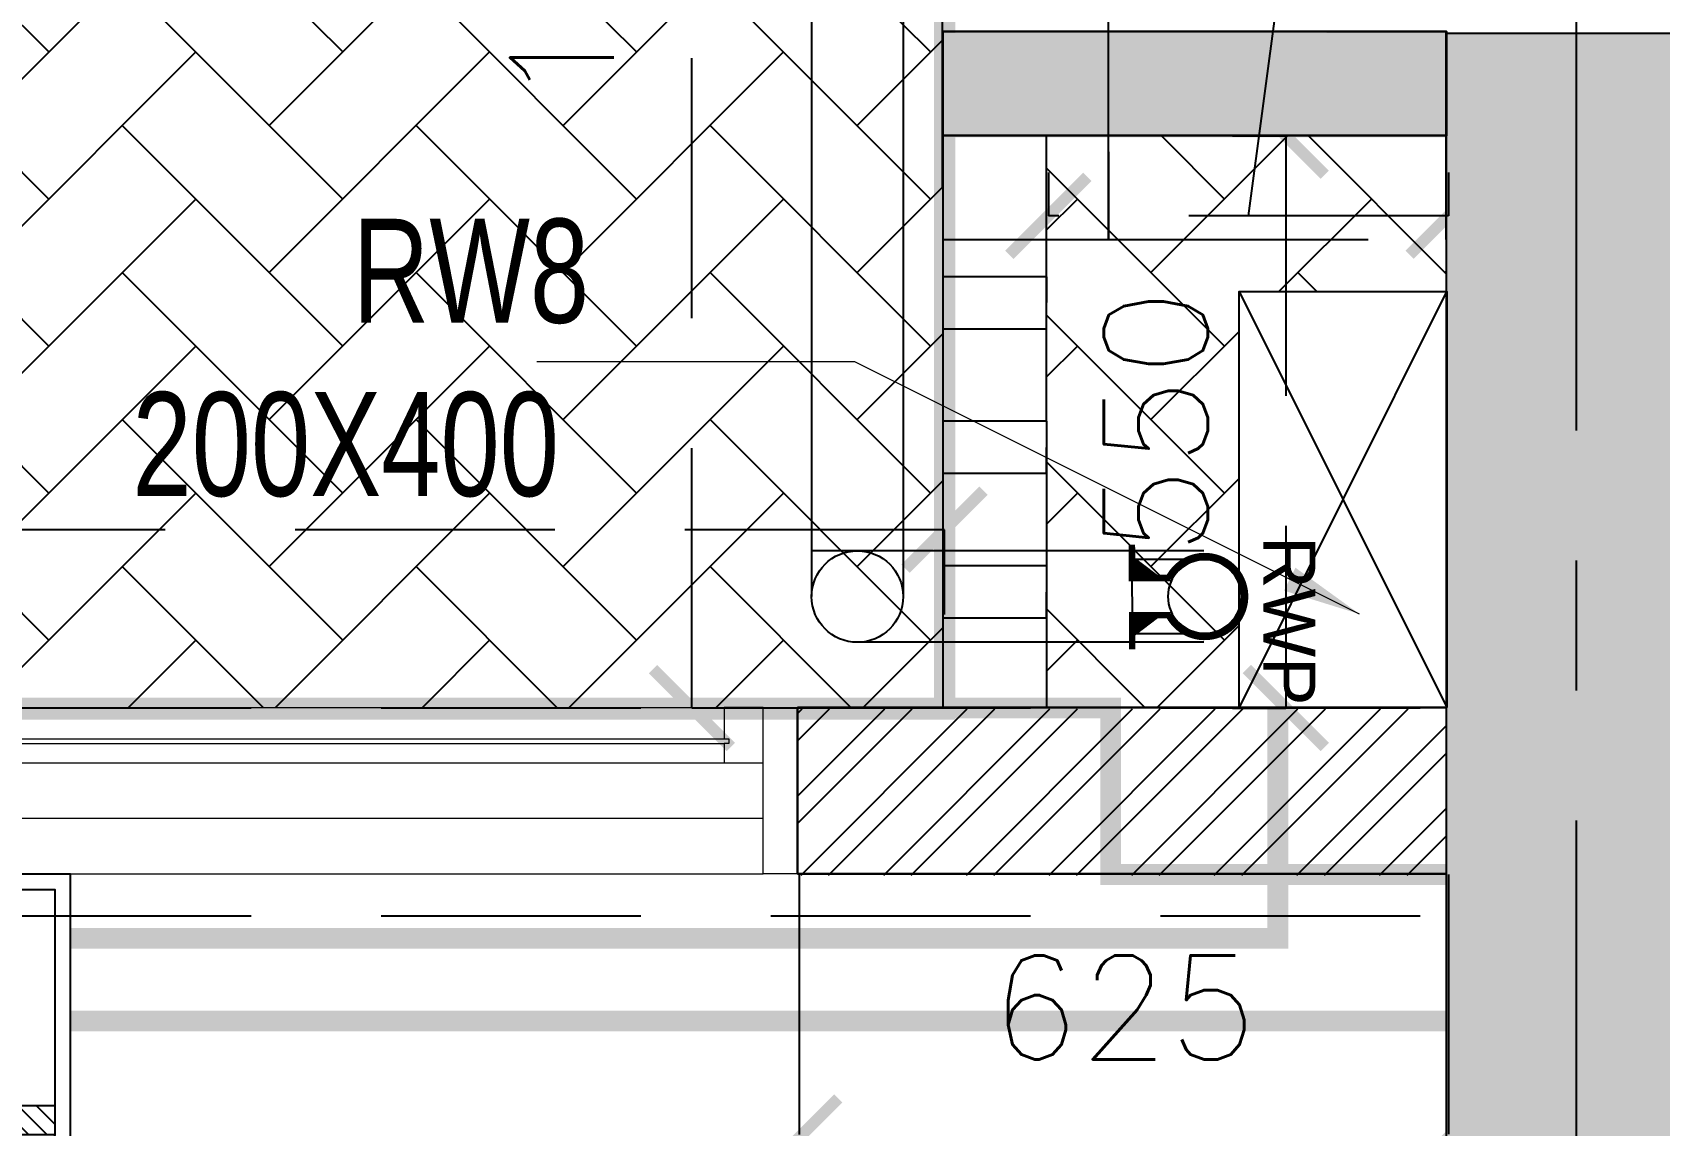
# Model space of a CAD drawing. Header units: millimetres. Extents: x 1135099 to 1230264, y -5736945 to -5695799.
# Drawn here: x 1192520 to 1194086, y -5710990 to -5709939 of the extents above; entities that cross this region are included whole.
import ezdxf

# ---------------------------------------------------------------- set-up
doc = ezdxf.new("R2010")
doc.units = ezdxf.units.MM
doc.header["$LTSCALE"] = 1000
doc.header["$MEASUREMENT"] = 0
for name, pattern in [('3BHK-A$0$AUDIT_D_120904163729-0', [0]), ('3BHK-A$0$DASHED', [0.75, 0.5, -0.25]), ('3BHK-A$0$PHANTOM2', [1.25, 0.625, -0.125, 0.125, -0.125, 0.125, -0.125]), ('AUDIT_D_120904163729-0', [0]), ('T8(T9 IS SIMILAR) - DIMENSION & TEXTING$0$HIDDEN', [0.375, 0.25, -0.125]), ('T8(T9 IS SIMILAR) - DIMENSION & TEXTING$1$AUDIT_D_120904163729-0', [0]), ('T8(T9 IS SIMILAR)$0$$0$HIDDEN', [0.375, 0.25, -0.125]), ('T8_REFUGE COLUMNS$0$CENTER2', [1.125, 0.75, -0.125, 0.125, -0.125])]:
    doc.linetypes.add(name, pattern=pattern)
doc.layers.get('0').update_dxf_attribs({"linetype": 'AUDIT_D_120904163729-0'})
for name, color, linetype in [('3BHK-A$0$$1$CUT-OUT', 49, 'Continuous'), ('3BHK-A$0$A-DECK SUNK 125', 8, 'Continuous'), ('3BHK-A$0$A-Elev Feature-Chajja', 13, 'Continuous'), ('3BHK-A$0$A-HATCH -160', 251, '3BHK-A$0$AUDIT_D_120904163729-0'), ('3BHK-A$0$A-INDOOR UNIT', 30, 'Continuous'), ('3BHK-A$0$CUT-OUT', 49, 'Continuous'), ('T8(T9 IS SIMILAR) - DIMENSION & TEXTING$0$A-DIMENSIONS', 2, 'T8(T9 IS SIMILAR) - DIMENSION & TEXTING$0$HIDDEN'), ('T8(T9 IS SIMILAR) - DIMENSION & TEXTING$0$A-PLUMBING', 7, 'T8(T9 IS SIMILAR) - DIMENSION & TEXTING$1$AUDIT_D_120904163729-0'), ('T8(T9 IS SIMILAR) - DIMENSION & TEXTING$0$RAILING', 35, 'Continuous'), ('T8(T9 IS SIMILAR) - DIMENSION & TEXTING$0$U-TI-EXT-PIPE', 7, 'Continuous'), ('T8(T9 IS SIMILAR) - DIMENSION & TEXTING$0$U-TI-EXT-SUP', 7, 'Continuous'), ('T8(T9 IS SIMILAR) - DIMENSION & TEXTING$0$U-TI-TEXT', 7, 'Continuous'), ('T8(T9 IS SIMILAR) - DIMENSION & TEXTING$1$A-RWS NOS.', 1, 'T8(T9 IS SIMILAR) - DIMENSION & TEXTING$1$AUDIT_D_120904163729-0'), ('T8(T9 IS SIMILAR)$0$S-BEAM', 20, 'T8(T9 IS SIMILAR)$0$$0$HIDDEN'), ('T8_REFUGE COLUMNS$0$A-CENTERLINE', 193, 'T8_REFUGE COLUMNS$0$CENTER2'), ('T8_REFUGE COLUMNS$1$A-RCC COLS', 3, 'Continuous'), ('T8_TYPICAL COLUMNS$0$A-RCC COLS', 3, 'Continuous')]:
    doc.layers.add(name, color=color, linetype=linetype)
for name, color, linetype, lineweight in [('3BHK-A$0$A-AC DRAIN PIPE', 94, 'Continuous', 18), ('3BHK-A$0$A-AC PIPE', 151, 'Continuous', 20), ('3BHK-A$0$A-WALL- 160', 6, 'Continuous', 30), ('3BHK-A$0$Window', 4, 'Continuous', 20), ('T8(T9 IS SIMILAR) - DIMENSION & TEXTING$1$R0-18-10-2014-T1-1st Podium Floor Plan$0$Text', 2, 'Continuous', 0), ('T8(T9 IS SIMILAR)$0$D&W', 8, 'Continuous', 25)]:
    doc.layers.add(name, color=color, linetype=linetype, lineweight=lineweight)
doc.layers.add('A-RERA CARPET AREA', color=30, linetype='Continuous', plot=False)
doc.layers.add('T8(T9 IS SIMILAR) - DIMENSION & TEXTING$0$U-IPD-75mm RWP PIPE', color=7, linetype='Continuous', true_color=0x2a00ff)
doc.layers.add('T8_REFUGE COLUMNS$1$COL-HATCH', color=7, linetype='Continuous', lineweight=25, true_color=0xa3a3a3)
doc.styles.add('T8(T9 IS SIMILAR) - DIMENSION & TEXTING$0$arial', font='sanss___.ttf')
doc.styles.add('T8(T9 IS SIMILAR) - DIMENSION & TEXTING$0$Romans 1', font='romans.shx', dxfattribs={"height": 100})
doc.styles.add('T8(T9 IS SIMILAR) - DIMENSION & TEXTING$1$ARIAL ARROW', font='swisscl.ttf')
doc.styles.add('T8(T9 IS SIMILAR) - DIMENSION & TEXTING$1$Tahoma', font='tahoma.ttf')
doc.dimstyles.new('T8(T9 IS SIMILAR) - DIMENSION & TEXTING$0$ALPINE S', dxfattribs={"dimscale": 0, "dimtxt": 100, "dimasz": 75, "dimexe": 0, "dimexo": 0, "dimgap": 75, "dimtad": 1, "dimdec": 0, "dimzin": 0, "dimdsep": 46, "dimtxsty": 'T8(T9 IS SIMILAR) - DIMENSION & TEXTING$0$Romans 1', "dimblk": 'T8(T9 IS SIMILAR) - DIMENSION & TEXTING$0$_ArchTick', "dimcen": 0.09, "dimclrd": 256, "dimclre": 256, "dimclrt": 7, "dimadec": 0, "dimazin": 0, "dimtfac": 1, "dimtdec": 0, "dimtofl": 0, "dimtmove": 1, "dimatfit": 0, "dimldrblk": 'T8(T9 IS SIMILAR) - DIMENSION & TEXTING$0$_Open90', "dimfxl": 1, "dimtolj": 1, "dimtzin": 0, "dimarcsym": 0})
doc.dimstyles.new('T8(T9 IS SIMILAR) - DIMENSION & TEXTING$1$SAMATA STD', dxfattribs={"dimtxt": 100, "dimasz": 50, "dimexe": 50, "dimexo": 50, "dimgap": 10, "dimtad": 0, "dimdec": 0, "dimrnd": 5, "dimzin": 0, "dimdsep": 46, "dimtxsty": 'T8(T9 IS SIMILAR) - DIMENSION & TEXTING$1$Tahoma', "dimblk": 'T8(T9 IS SIMILAR) - DIMENSION & TEXTING$1$_Origin2', "dimcen": -50, "dimdle": 50, "dimclrd": 7, "dimclre": 7, "dimclrt": 7, "dimadec": 0, "dimazin": 0, "dimtfac": 1, "dimtdec": 0, "dimtmove": 1, "dimatfit": 3, "dimfxl": 150, "dimtfill": 1, "dimtolj": 1, "dimtzin": 0, "dimlwd": -1, "dimlwe": -1, "dimarcsym": 0})

# ---------------------------------------------------------------- blocks, each defined once
blk = doc.blocks.new('T8(T9 IS SIMILAR) - DIMENSION & TEXTING$0$_ArchTick')
at = {"color": 0, "linetype": 'ByBlock', "const_width": 0.15}
blk.add_lwpolyline([(-0.5, -0.5), (0.5, 0.5)], dxfattribs=at)
blk = doc.blocks.new('*D419')
at = {"layer": 'T8(T9 IS SIMILAR) - DIMENSION & TEXTING$0$A-DIMENSIONS', "linetype": 'T8(T9 IS SIMILAR) - DIMENSION & TEXTING$0$HIDDEN', "lineweight": -2, "transparency": 16777216}
for p, q in [((1193257.875820352, -5710748.949365883), (1193257.875820352, -5711001.914116866)), ((1193882.620898629, -5710748.861864837), (1193882.620898629, -5711001.914116866))]:
    blk.add_line(p, q, dxfattribs=at)
at = {"layer": 'T8(T9 IS SIMILAR) - DIMENSION & TEXTING$0$A-DIMENSIONS', "lineweight": -2, "transparency": 16777216}
blk.add_line((1193257.875820352, -5711001.914116866), (1193882.620898629, -5711001.914116866), dxfattribs=at)
at = {"layer": 'T8(T9 IS SIMILAR) - DIMENSION & TEXTING$0$A-DIMENSIONS', "linetype": 'ByBlock', "lineweight": -2, "transparency": 16777216, "xscale": 75, "yscale": 75, "zscale": 75, "rotation": 180}
blk.add_blockref('T8(T9 IS SIMILAR) - DIMENSION & TEXTING$0$_ArchTick', (1193257.875820352, -5711001.914116866), dxfattribs=at)
at = {"layer": 'T8(T9 IS SIMILAR) - DIMENSION & TEXTING$0$A-DIMENSIONS', "linetype": 'ByBlock', "lineweight": -2, "transparency": 16777216, "xscale": 75, "yscale": 75, "zscale": 75}
blk.add_blockref('T8(T9 IS SIMILAR) - DIMENSION & TEXTING$0$_ArchTick', (1193882.620898629, -5711001.914116866), dxfattribs=at)
at = {"layer": 'T8(T9 IS SIMILAR) - DIMENSION & TEXTING$0$A-DIMENSIONS', "color": 7, "linetype": 'ByBlock', "transparency": 16777216, "insert": (1193570.24835949, -5710876.914116866), "char_height": 100, "attachment_point": 5, "style": 'T8(T9 IS SIMILAR) - DIMENSION & TEXTING$0$Romans 1'}
blk.add_mtext('\\A1;625', dxfattribs=at)
blk = doc.blocks.new('T8(T9 IS SIMILAR) - DIMENSION & TEXTING$0$_Open90')
at = {"color": 0, "linetype": 'ByBlock', "lineweight": -2}
for p, q in [((-0.5, 0.5), (0, 0)), ((0, 0), (-1, 0)), ((0, 0), (-0.5, -0.5))]:
    blk.add_line(p, q, dxfattribs=at)
blk = doc.blocks.new('*D421')
at = {"layer": 'T8(T9 IS SIMILAR) - DIMENSION & TEXTING$0$A-DIMENSIONS', "linetype": 'T8(T9 IS SIMILAR) - DIMENSION & TEXTING$0$HIDDEN', "lineweight": -2, "transparency": 16777216}
for p, q in [((1190232.673384769, -5710498.946901769), (1190232.673384769, -5710417.418275225)), ((1193397.635020761, -5710498.946901769), (1193397.635020761, -5710417.418275225))]:
    blk.add_line(p, q, dxfattribs=at)
at = {"layer": 'T8(T9 IS SIMILAR) - DIMENSION & TEXTING$0$A-DIMENSIONS', "lineweight": -2, "transparency": 16777216}
blk.add_line((1193397.635020761, -5710417.418275225), (1190232.673384769, -5710417.418275225), dxfattribs=at)
at = {"layer": 'T8(T9 IS SIMILAR) - DIMENSION & TEXTING$0$A-DIMENSIONS', "linetype": 'ByBlock', "lineweight": -2, "transparency": 16777216, "xscale": 75, "yscale": 75, "zscale": 75, "rotation": 180}
blk.add_blockref('T8(T9 IS SIMILAR) - DIMENSION & TEXTING$0$_ArchTick', (1190232.673384769, -5710417.418275225), dxfattribs=at)
at = {"layer": 'T8(T9 IS SIMILAR) - DIMENSION & TEXTING$0$A-DIMENSIONS', "linetype": 'ByBlock', "lineweight": -2, "transparency": 16777216, "xscale": 75, "yscale": 75, "zscale": 75}
blk.add_blockref('T8(T9 IS SIMILAR) - DIMENSION & TEXTING$0$_ArchTick', (1193397.635020761, -5710417.418275225), dxfattribs=at)
at = {"layer": 'T8(T9 IS SIMILAR) - DIMENSION & TEXTING$0$A-DIMENSIONS', "color": 7, "linetype": 'ByBlock', "transparency": 16777216, "insert": (1191815.154202765, -5710292.418275225), "char_height": 100, "attachment_point": 5, "style": 'T8(T9 IS SIMILAR) - DIMENSION & TEXTING$0$Romans 1'}
blk.add_mtext('\\A1;3165', dxfattribs=at)
blk = doc.blocks.new('*D422')
at = {"layer": 'T8(T9 IS SIMILAR) - DIMENSION & TEXTING$0$A-DIMENSIONS', "linetype": 'T8(T9 IS SIMILAR) - DIMENSION & TEXTING$0$HIDDEN', "lineweight": -2, "transparency": 16777216}
for p, q in [((1193257.907759162, -5709088.914330672), (1193154.538702842, -5709088.914330672)), ((1193257.875820352, -5710588.949365883), (1193154.538702842, -5710588.949365883))]:
    blk.add_line(p, q, dxfattribs=at)
at = {"layer": 'T8(T9 IS SIMILAR) - DIMENSION & TEXTING$0$A-DIMENSIONS', "lineweight": -2, "transparency": 16777216}
blk.add_line((1193154.538702842, -5710588.949365883), (1193154.538702842, -5709088.914330672), dxfattribs=at)
at = {"layer": 'T8(T9 IS SIMILAR) - DIMENSION & TEXTING$0$A-DIMENSIONS', "linetype": 'ByBlock', "lineweight": -2, "transparency": 16777216, "xscale": 75, "yscale": 75, "zscale": 75}
for p, rotation in [((1193154.538702842, -5709088.914330672), 90), ((1193154.538702842, -5710588.949365883), 270)]:
    blk.add_blockref('T8(T9 IS SIMILAR) - DIMENSION & TEXTING$0$_ArchTick', p, dxfattribs=dict(at, rotation=rotation))
at = {"layer": 'T8(T9 IS SIMILAR) - DIMENSION & TEXTING$0$A-DIMENSIONS', "color": 7, "linetype": 'ByBlock', "transparency": 16777216, "insert": (1193029.538702843, -5709838.931848277), "char_height": 100, "attachment_point": 5, "rotation": 90, "style": 'T8(T9 IS SIMILAR) - DIMENSION & TEXTING$0$Romans 1'}
blk.add_mtext('\\A1;1500', dxfattribs=at)
blk = doc.blocks.new('*D423')
at = {"layer": 'T8(T9 IS SIMILAR) - DIMENSION & TEXTING$0$A-DIMENSIONS', "lineweight": -2, "transparency": 16777216}
for p, q in [((1193727.227287515, -5709839.10727361), (1193320.084430372, -5709839.10727361)), ((1193690.140289948, -5710115.500564342), (1193727.227287515, -5709839.10727361)), ((1193882.673384769, -5710115.500564342), (1193497.607195127, -5710115.500564342))]:
    blk.add_line(p, q, dxfattribs=at)
at = {"layer": 'T8(T9 IS SIMILAR) - DIMENSION & TEXTING$0$A-DIMENSIONS', "linetype": 'T8(T9 IS SIMILAR) - DIMENSION & TEXTING$0$HIDDEN', "lineweight": -2, "transparency": 16777216}
for p, q in [((1193497.607195127, -5710073.933041306), (1193497.607195127, -5710115.500564342)), ((1193882.673384769, -5710073.889157889), (1193882.673384769, -5710115.500564342))]:
    blk.add_line(p, q, dxfattribs=at)
at = {"layer": 'T8(T9 IS SIMILAR) - DIMENSION & TEXTING$0$A-DIMENSIONS', "linetype": 'ByBlock', "lineweight": -2, "transparency": 16777216, "xscale": 75, "yscale": 75, "zscale": 75, "rotation": 180}
blk.add_blockref('T8(T9 IS SIMILAR) - DIMENSION & TEXTING$0$_ArchTick', (1193497.607195127, -5710115.500564342), dxfattribs=at)
at = {"layer": 'T8(T9 IS SIMILAR) - DIMENSION & TEXTING$0$A-DIMENSIONS', "linetype": 'ByBlock', "lineweight": -2, "transparency": 16777216, "xscale": 75, "yscale": 75, "zscale": 75}
blk.add_blockref('T8(T9 IS SIMILAR) - DIMENSION & TEXTING$0$_ArchTick', (1193882.673384769, -5710115.500564342), dxfattribs=at)
at = {"layer": 'T8(T9 IS SIMILAR) - DIMENSION & TEXTING$0$A-DIMENSIONS', "color": 7, "linetype": 'ByBlock', "transparency": 16777216, "insert": (1193523.655858944, -5709714.10727361), "char_height": 100, "attachment_point": 5, "style": 'T8(T9 IS SIMILAR) - DIMENSION & TEXTING$0$Romans 1'}
blk.add_mtext('\\A1;385', dxfattribs=at)
blk = doc.blocks.new('*D424')
at = {"layer": 'T8(T9 IS SIMILAR) - DIMENSION & TEXTING$0$A-DIMENSIONS', "linetype": 'T8(T9 IS SIMILAR) - DIMENSION & TEXTING$0$HIDDEN', "lineweight": -2, "transparency": 16777216}
for p, q in [((1193674.709274361, -5710038.518926529), (1193726.140416889, -5710038.518926529)), ((1193674.709274361, -5710588.861864837), (1193726.140416889, -5710588.861864837))]:
    blk.add_line(p, q, dxfattribs=at)
at = {"layer": 'T8(T9 IS SIMILAR) - DIMENSION & TEXTING$0$A-DIMENSIONS', "lineweight": -2, "transparency": 16777216}
blk.add_line((1193726.140416889, -5710038.518926529), (1193726.140416889, -5710588.861864837), dxfattribs=at)
at = {"layer": 'T8(T9 IS SIMILAR) - DIMENSION & TEXTING$0$A-DIMENSIONS', "linetype": 'ByBlock', "lineweight": -2, "transparency": 16777216, "xscale": 75, "yscale": 75, "zscale": 75}
for p, rotation in [((1193726.140416889, -5710038.518926529), 90), ((1193726.140416889, -5710588.861864837), 270)]:
    blk.add_blockref('T8(T9 IS SIMILAR) - DIMENSION & TEXTING$0$_ArchTick', p, dxfattribs=dict(at, rotation=rotation))
at = {"layer": 'T8(T9 IS SIMILAR) - DIMENSION & TEXTING$0$A-DIMENSIONS', "color": 7, "linetype": 'ByBlock', "transparency": 16777216, "insert": (1193601.14041689, -5710313.690395683), "char_height": 100, "attachment_point": 5, "rotation": 90, "style": 'T8(T9 IS SIMILAR) - DIMENSION & TEXTING$0$Romans 1'}
blk.add_mtext('\\A1;550', dxfattribs=at)
blk = doc.blocks.new('*U192')
at = {"layer": 'T8(T9 IS SIMILAR) - DIMENSION & TEXTING$0$RAILING', "color": 8, "linetype": 'Continuous'}
for points in [[(0.6748603240856329, 0.3999260723277492), (0.8567807804997754, 0.881923787571111), (0.3110194112578029, 0.1589272147060683)], [(0.6748603240856329, 0.3999260723277492), (0.8567807804993208, 0.1589272147060683), (0.8567807804997754, 0.881923787571111)], [(0.6748603240856329, 0.3999260723277492), (0.3110194112578029, 0.1589272147060683), (0.8567807804993208, 0.1589272147060683)]]:
    blk.add_solid(points, dxfattribs=at)
blk = doc.blocks.new('*U193')
at = {"layer": 'T8(T9 IS SIMILAR) - DIMENSION & TEXTING$0$RAILING', "color": 8, "linetype": 'Continuous', "extrusion": (0, 0, -1)}
for points in [[(-3.338666338348957, 0.3999260723281471), (-3.156745881934511, 0.8819237875722477), (-3.702507251176939, 0.1589272147061251)], [(-3.338666338348957, 0.3999260723281471), (-3.156745881935421, 0.1589272147060683), (-3.156745881934511, 0.8819237875722477)], [(-3.338666338348957, 0.3999260723281471), (-3.702507251176939, 0.1589272147061251), (-3.156745881935421, 0.1589272147060683)]]:
    blk.add_solid(points, dxfattribs=at)
blk = doc.blocks.new('T8(T9 IS SIMILAR) - DIMENSION & TEXTING$0$SUP')
at = {"layer": 'T8(T9 IS SIMILAR) - DIMENSION & TEXTING$0$U-TI-EXT-SUP', "color": 1, "ltscale": 5}
for p, q in [((13177.16830148382, -14122.1556445857), (13177.16830148382, -14125.48839348122)), ((13180.61245310364, -14122.1556445857), (13180.61245310364, -14125.48839348122))]:
    blk.add_line(p, q, dxfattribs=at)
at = {"layer": 'T8(T9 IS SIMILAR) - DIMENSION & TEXTING$0$U-TI-EXT-SUP', "color": 8}
for p, q in [((13177.43027750154, -14125.36284707442), (13177.90355418929, -14124.73587447698)), ((13177.90019872752, -14124.72916879773), (13177.90019872752, -14125.36284707442)), ((13177.90019872752, -14125.36284707442), (13177.43027750154, -14125.36284707442))]:
    blk.add_line(p, q, dxfattribs=at)
at = {"layer": 'T8(T9 IS SIMILAR) - DIMENSION & TEXTING$0$U-TI-EXT-SUP', "color": 7}
blk.add_line((13179.75141519868, -14125.48839348122), (13178.02933938877, -14125.48839348122), dxfattribs=at)
at = {"layer": 'T8(T9 IS SIMILAR) - DIMENSION & TEXTING$0$U-TI-EXT-SUP', "color": 7, "const_width": 0.3}
blk.add_lwpolyline([(13178.03140327365, -14123.78876768175, -4.115665135510687), (13179.75141519868, -14123.78876768175, -1e-16)], format="xyb", dxfattribs=at)
for points in [[(13178.02933938877, -14125.48839348122), (13178.02933938877, -14123.70265381197)], [(13179.75141519868, -14123.70265381197), (13179.75141519868, -14125.48839348122)], [(13178.03343802679, -14124.35007689563), (13177.16247799927, -14125.49968943041)], [(13179.74731656067, -14124.35007689563), (13180.61827658818, -14125.49968943041)], [(13176.45089374909, -14125.48839348121), (13178.18083825039, -14125.48839348121)], [(13179.60198461496, -14125.48839348122), (13181.30506727903, -14125.48839348121)]]:
    blk.add_lwpolyline(points, dxfattribs=at)
at = {"layer": 'T8(T9 IS SIMILAR) - DIMENSION & TEXTING$0$U-TI-EXT-SUP', "color": 1}
blk.add_circle((13178.89140923617, -14122.12349898763), 1.7031536803006, dxfattribs=at)
at = {"layer": 'T8(T9 IS SIMILAR) - DIMENSION & TEXTING$0$U-TI-EXT-SUP', "color": 7}
blk.add_ellipse((13178.88913967253, -14122.15557682142), major_axis=(-1.34795582223443, 1.34795582223443), ratio=0.999999999999768, start_param=2.8255706609496, end_param=8.127391962516175, dxfattribs=at)
at = {"layer": 'T8(T9 IS SIMILAR) - DIMENSION & TEXTING$0$U-TI-EXT-SUP', "color": 8, "linetype": 'Continuous', "xscale": 0.8610379049555374, "yscale": 0.8610379049555374, "zscale": 0.8610379049555374}
for name in ['*U192', '*U193']:
    blk.add_blockref(name, (13177.16247799927, -14125.49968943041), dxfattribs=at)
blk = doc.blocks.new('T8(T9 IS SIMILAR) - DIMENSION & TEXTING$0$A$C77D62699')
at = {"layer": 'T8(T9 IS SIMILAR) - DIMENSION & TEXTING$0$U-IPD-75mm RWP PIPE', "linetype": 'ByBlock', "elevation": -0.02432551863291288}
for points in [[(-14182.43807430798, 4677.56274752412), (-14182.43807430798, 3392.362857226282)], [(-14094.43807430798, 4677.56274752412), (-14094.43807430798, 3392.362857226282)], [(-13804.93090525339, 3436.362857226282), (-14182.43807430798, 3436.362857226282)], [(-13804.93090525339, 3348.362857226282), (-14138.43807430798, 3348.362857226282)]]:
    blk.add_lwpolyline(points, dxfattribs=at)
at = {"layer": 'T8(T9 IS SIMILAR) - DIMENSION & TEXTING$0$U-IPD-75mm RWP PIPE', "linetype": 'ByBlock'}
blk.add_circle((-14138.43807430798, 3392.362857226282, -0.02432551863291288), 44, dxfattribs=at)
at = {"layer": 'T8(T9 IS SIMILAR) - DIMENSION & TEXTING$0$U-TI-EXT-PIPE', "xscale": -20.76416868124874, "yscale": 20.76416868124874, "zscale": 20.76416868124874, "rotation": 270.1240371321761}
blk.add_blockref('T8(T9 IS SIMILAR) - DIMENSION & TEXTING$0$SUP', (280021.61211132, -269620.8622615142, -0.02432551863291288), dxfattribs=at)
at = {"layer": 'T8(T9 IS SIMILAR) - DIMENSION & TEXTING$0$U-TI-TEXT', "style": 'T8(T9 IS SIMILAR) - DIMENSION & TEXTING$0$arial'}
blk.add_text('RWP', height=50, rotation=270, dxfattribs=at).set_placement((-13747.67770211096, 3450.480244109407, -0.02433333857503905))
blk = doc.blocks.new('T8(T9 IS SIMILAR) - DIMENSION & TEXTING$1$_Origin2')
at = {"color": 0, "linetype": 'ByBlock', "lineweight": -2}
blk.add_line((-0.5, 0), (-1, 0), dxfattribs=at)
for radius in [0.5, 0.25]:
    blk.add_circle((0, 0), radius, dxfattribs=at)
blk = doc.blocks.new('T8_REFUGE COLUMNS')
at = {"layer": 'T8_REFUGE COLUMNS$1$COL-HATCH', "linetype": 'ByBlock'}
h = blk.add_hatch(color=256, dxfattribs=at)
h.dxf.hatch_style = 1
h.paths.add_polyline_path([(1194132.069074492, -5714149.863253396), (1193882.069074492, -5714149.863253396), (1193882.069074492, -5709939.863253396), (1194132.069074492, -5709939.863253396)])
at = {"layer": 'T8_REFUGE COLUMNS$0$A-CENTERLINE'}
blk.add_line((1194007.069074492, -5714822.308995705), (1194007.069074492, -5698573.632249597), dxfattribs=at)
at = {"layer": 'T8_REFUGE COLUMNS$1$A-RCC COLS', "linetype": 'ByBlock'}
blk.add_lwpolyline([(1194132.069074492, -5714149.863253396), (1193882.069074492, -5714149.863253396), (1193882.069074492, -5709939.863253396), (1194132.069074492, -5709939.863253396)], close=True, dxfattribs=at)
blk = doc.blocks.new('T8_TYPICAL COLUMNS')
at = {"layer": 'T8_TYPICAL COLUMNS$0$A-RCC COLS', "linetype": 'ByBlock'}
blk.add_blockref('T8_REFUGE COLUMNS', (0, 0), dxfattribs=at)
blk = doc.blocks.new('3BHK-A$0$2400')
at = {"layer": '3BHK-A$0$Window', "color": 1, "lineweight": 13}
for p, q in [((1151176.486151809, -5692111.929242792), (1148842.486151809, -5692111.929242792)), ((1149607.486151809, -5692111.929242792), (1148879.986151809, -5692111.929242792)), ((1149607.486151809, -5692165.255909459), (1148879.986151809, -5692165.255909459)), ((1149607.486151809, -5692218.582576125), (1148842.486151809, -5692218.582576125)), ((1150373.736151809, -5692271.929242792), (1148842.486151809, -5692271.929242792))]:
    blk.add_line(p, q, dxfattribs=at)
at = {"layer": '3BHK-A$0$Window', "color": 5, "lineweight": 13}
for p, q in [((1149607.486151809, -5692142.172576125), (1148879.986151809, -5692142.172576125)), ((1149607.486151809, -5692146.672576125), (1148879.986151809, -5692146.672576125))]:
    blk.add_line(p, q, dxfattribs=at)
at = {"layer": '3BHK-A$0$Window', "color": 4, "lineweight": 13}
for points in [[(1148842.486151809, -5692111.929242792), (1148809.486151809, -5692111.929242792), (1148809.486151809, -5692271.929242792), (1148842.486151809, -5692271.929242792)], [(1148879.986151809, -5692146.672576125), (1148879.986151809, -5692165.255909459), (1148842.486151809, -5692165.255909459), (1148842.486151809, -5692111.929242792), (1148879.986151809, -5692111.929242792), (1148879.986151809, -5692142.172576125), (1148875.486151809, -5692142.172576125), (1148875.486151809, -5692146.672576125)]]:
    blk.add_lwpolyline(points, close=True, dxfattribs=at)
blk = doc.blocks.new('3BHK-A$0$1.5tr')
at = {"layer": '3BHK-A$0$A-INDOOR UNIT'}
h = blk.add_hatch(dxfattribs=at)
h.set_pattern_fill('ANSI31', color=3, scale=100, style=0)
h.set_pattern_definition([(45, (0, 0), (-8.838834764831843, 8.838834764831843), [])])
h.paths.add_polyline_path([(222.7574761691749, 485), (251.0193410369534, 485), (251.0193410369534, -484.9851531917523), (222.7574761691749, -484.9851531917523)])
for points in [[(300, 450), (300, -450, -0.4142135623730951), (250, -500), (0, -500), (0, 500), (250, 500, -0.4142135623730951)], [(285, 450), (285, -450, -0.4142135623730951), (250, -485), (15, -485), (15, 485), (250, 485, -0.4142135623730951)]]:
    blk.add_lwpolyline(points, format="xyb", close=True, dxfattribs=at)
at = {"layer": '3BHK-A$0$A-INDOOR UNIT', "color": 3}
blk.add_lwpolyline([(222.7574761691749, 485), (251.0193410369534, 485), (251.0193410369534, -484.9851531917523), (222.7574761691749, -484.9851531917523)], close=True, dxfattribs=at)
at = {"layer": '3BHK-A$0$A-INDOOR UNIT', "color": 0, "ltscale": 300}
for points in [[(350.4999999962747, 273.3287567924708), (379.7499999962747, 273.3287567924708), (379.7499999962747, 214.8287567906081), (428.4999999962747, 312.3287567924708), (379.7499999962747, 409.8287567924708), (379.7499999962747, 351.3287567924708), (350.4999999981373, 351.3287567924708)], [(350.4999999962747, -38.99999999813736), (429.7499999962747, -38.99999999813736), (429.7499999962747, -97.5), (478.4999999962747, 1.8626451e-09), (429.7499999962747, 97.50000000186265), (429.7499999962747, 39.00000000186265), (350.4999999981373, 39.00000000186265)], [(350.5, -358.2693899571895), (379.75, -358.2693899571895), (379.75, -416.7693899590521), (428.5, -319.2693899571896), (379.75, -221.7693899571896), (379.75, -280.2693899571896), (350.5000000018626, -280.2693899571896)]]:
    blk.add_lwpolyline(points, close=True, dxfattribs=at)
blk = doc.blocks.new('3BHK-A')
at = {"layer": '3BHK-A$0$A-DECK SUNK 125'}
h = blk.add_hatch(dxfattribs=at)
h.set_pattern_fill('AR-HBONE', color=256, scale=25)
h.set_pattern_definition([(45.00000000000001, (1.30385160446167e-08, 0), (1.110223024625157e-14, 141.4213562373095), [299.9999999999999, -99.99999999999997]), (135, (70.71067813783884, 70.71067812480032), (1.110223024625157e-14, 141.4213562373095), [299.9999999999992, -99.9999999999998])])
h.paths.add_polyline_path([(1193397.379559137, -5709088.518926526), (1190792.739548378, -5709088.673284889), (1190792.739548378, -5709388.518926526), (1190232.739604955, -5709388.518926526), (1190232.739604954, -5710588.518926526), (1193397.379558423, -5710588.512239891)])
h.paths.add_polyline_path([(1193497.379558423, -5710588.518926526), (1193497.320872995, -5710038.518926526), (1193882.260591126, -5710038.518926526), (1193882.260591126, -5710188.518926526), (1193682.556000597, -5710188.518926526), (1193682.556000597, -5710588.518926526)])
at = {"layer": '3BHK-A$0$A-HATCH -160', "linetype": 'ByBlock'}
h = blk.add_hatch(dxfattribs=at)
h.set_pattern_fill('ZIGZAG', color=256, scale=250)
h.set_pattern_definition([(9.213864076586625e-15, (1.30385160446167e-08, 0), (31.25, 31.25), [31.25, -31.25]), (90, (31.25000001303852, 0), (-31.25, 31.25), [31.25, -31.25])])
h.paths.add_polyline_path([(1185182.784720457, -5714749.522536782), (1186532.739604953, -5714749.522536782), (1186532.739604953, -5714149.53015602), (1186632.739604953, -5714149.53015602), (1186632.739604954, -5714749.522536783), (1188712.739604953, -5714749.522536781), (1188712.737810913, -5714049.530156025), (1189032.455970523, -5714049.530156025), (1189032.456343462, -5714149.529336603), (1188812.739604953, -5714149.530156019), (1188812.739604953, -5715449.514917542), (1189032.455970523, -5715449.514098127), (1189032.455970527, -5715549.514098127), (1188712.739604953, -5715549.514917542), (1188712.739604953, -5714849.522536781), (1186632.739604953, -5714849.522536783), (1186632.739604953, -5715664.522575011), (1186532.739604953, -5715664.522575011), (1186532.739604953, -5714849.522536783), (1185182.784793119, -5714849.522536782)])
h.paths.add_polyline_path([(1185182.784720457, -5713249.522536782), (1185782.739604953, -5713249.522536782), (1185782.739604953, -5713149.522536782), (1185182.784720457, -5713149.522536782)])
h.paths.add_polyline_path([(1186532.739604953, -5710699.522536782), (1186632.739604953, -5710699.522536782), (1186632.739604953, -5713249.522536782), (1186532.739604953, -5713249.522536782)])
h.paths.add_polyline_path([(1186532.739604954, -5717399.522536783), (1186632.739604953, -5717399.522536783), (1186632.739604953, -5716414.522575011), (1186532.739604954, -5716414.522575011)])
h.paths.add_polyline_path([(1194902.150947615, -5715375.036354459), (1194082.260591126, -5715375.036354459), (1194082.260591126, -5715475.036354459), (1194902.150947615, -5715475.036354459)])
h.paths.add_polyline_path([(1195782.150947615, -5715375.036354459), (1196682.238411872, -5715375.036354459), (1196682.238411872, -5715475.036354459), (1195782.150947615, -5715475.036354459)])
h.paths.add_polyline_path([(1194132.526145509, -5714149.863253383), (1196532.369635714, -5714149.863253383), (1196532.369635714, -5714049.863253383), (1194132.526145509, -5714049.863253383)])
h.paths.add_polyline_path([(1197432.369635714, -5711800.181709208), (1197532.369635713, -5711800.181709208), (1197532.369635713, -5714149.863253383), (1197432.369635714, -5714149.863253383)])
h.paths.add_polyline_path([(1198282.369635714, -5714149.863253383), (1198958.700144985, -5714149.863253387), (1198958.700144985, -5714049.864075284), (1198282.369635714, -5714049.864075281)])
h.paths.add_polyline_path([(1196871.920479781, -5720208.620572756), (1196082.231456206, -5720209.680859622), (1196082.33626486, -5720109.672830017), (1196082.234802242, -5720109.680760174), (1196182.231456206, -5720109.680761719), (1196871.920479781, -5720108.620474854)])
h.paths.add_polyline_path([(1193397.244164141, -5709939.875150396), (1193882.260591126, -5709939.579262343), (1193882.260591126, -5710040.054321714), (1193397.32087479, -5710040.054321714)])
h.paths.add_polyline_path([(1186632.700148101, -5708554.689457875), (1187192.339545021, -5708554.76753319), (1187192.339545021, -5708654.722368722), (1186632.703050737, -5708654.722368754)])
h.paths.add_polyline_path([(1194182.260592735, -5715723.976018642), (1194082.260591126, -5715723.976018642), (1194082.260591126, -5715473.976018642), (1194182.260592735, -5715473.976018642)])
h = blk.add_hatch(dxfattribs=at)
h.set_pattern_fill('ANSI32', color=256, scale=150)
h.set_pattern_definition([(45.00000000000001, (-0.652265147306025, 1285.594474900514), (-39.77475644174329, 39.7747564417433), []), (45.00000000000001, (25.8642391031608, 1285.594474900514), (-39.77475644174329, 39.7747564417433), [])])
h.paths.add_polyline_path([(1193257.456227814, -5710589.7622237), (1193882.557883446, -5710589.992831125), (1193882.557883446, -5710749.905330079), (1193257.456227814, -5710749.7622237)])
at = {"layer": '3BHK-A$0$$1$CUT-OUT', "elevation": -0.02432551863291288}
blk.add_lwpolyline([(1193497.379558423, -5710588.518926526), (1193497.320872995, -5710038.518926526), (1193397.32087044, -5710038.518926526), (1193397.379558423, -5710588.512239891)], close=True, dxfattribs=at)
at = {"layer": '3BHK-A$0$A-AC DRAIN PIPE', "linetype": '3BHK-A$0$PHANTOM2', "ltscale": 0.1, "const_width": 20, "elevation": 0.1010743518941257}
blk.add_lwpolyline([(1197923.995335492, -5710551.777666688), (1197841.985914585, -5710551.777666693), (1197841.985914588, -5710223.763079719), (1194188.449596971, -5710223.763079719), (1194188.449596972, -5710890.062403111), (1192557.721236588, -5710890.062403111)], dxfattribs=at)
at = {"layer": '3BHK-A$0$A-AC PIPE', "linetype": '3BHK-A$0$DASHED', "ltscale": 0.1, "const_width": 20, "elevation": -0.538214611577136}
blk.add_lwpolyline([(1193719.7556213, -5710588.345795473), (1193719.7556213, -5710810.682091466), (1192557.721236588, -5710810.682091466)], dxfattribs=at)
at = {"layer": '3BHK-A$0$A-Elev Feature-Chajja', "color": 4, "elevation": -0.02432551863291288}
for points in [[(1193497.349833612, -5710174.227501805), (1193397.349833612, -5710174.227501805), (1193397.346808198, -5710224.226531651), (1193497.346808198, -5710224.226531651)], [(1193497.349833612, -5710313.32934761), (1193397.349833612, -5710313.32934761), (1193397.346808198, -5710363.328377455), (1193497.346808198, -5710363.328377455)], [(1193497.349833612, -5710452.431193414), (1193397.349833612, -5710452.431193414), (1193397.346808198, -5710502.43022326), (1193497.346808198, -5710502.43022326)]]:
    blk.add_lwpolyline(points, close=True, dxfattribs=at)
at = {"layer": '3BHK-A$0$A-WALL- 160', "linetype": 'ByBlock'}
for p, q in [((1193257.456227743, -5710588.518926526, -0.02432551863291288), (1193257.456227814, -5710748.518926526, -0.02432551863291288)), ((1193257.456227814, -5710748.518926526, -0.02432551863291288), (1193882.557883446, -5710748.512314399, -0.02432551863291288))]:
    blk.add_line(p, q, dxfattribs=at)
at = {"layer": '3BHK-A$0$A-WALL- 160', "linetype": 'ByBlock', "elevation": -0.02432551863291288}
blk.add_lwpolyline([(1193397.379559137, -5709938.518926526), (1193882.260591126, -5709938.518926526), (1193882.260591126, -5710038.518926526), (1193397.32087044, -5710038.518926526)], close=True, dxfattribs=at)
blk.add_lwpolyline([(1193257.456227743, -5710588.518926526), (1193882.556023842, -5710588.518926526)], dxfattribs=at)
at = {"layer": '3BHK-A$0$CUT-OUT'}
for p, q in [((1193882.260591126, -5710188.518926526, -0.02432551863291288), (1193682.556000597, -5710588.518926526, -0.02432551863291288)), ((1193682.556000597, -5710188.518926526, -0.02432551863291288), (1193882.556000597, -5710588.518926526, -0.02432551863291288))]:
    blk.add_line(p, q, dxfattribs=at)
at = {"layer": '3BHK-A$0$CUT-OUT', "elevation": -0.02432551863291288}
blk.add_lwpolyline([(1193882.556000597, -5710588.518926526), (1193682.556000597, -5710588.518926526), (1193682.556000597, -5710188.518926526), (1193882.556000597, -5710188.518926526)], close=True, dxfattribs=at)
at = {"layer": '3BHK-A$0$A-INDOOR UNIT', "rotation": 270}
blk.add_blockref('3BHK-A$0$1.5tr', (1192057.721236588, -5710748.599815446, -0.09272223735854357), dxfattribs=at)
at = {"layer": '3BHK-A$0$A-WALL- 160', "linetype": 'ByBlock', "xscale": -1}
blk.add_blockref('3BHK-A$0$2400', (2342066.942379625, -18476.58968374878, -0.02432551863291288), dxfattribs=at)
blk = doc.blocks.new('T8(T9 IS SIMILAR)')
at = {"layer": 'T8(T9 IS SIMILAR)$0$S-BEAM'}
for p, q in [((1193881.772084369, -5710138.397665987, -0.1662015998554089), (1193881.771842225, -5709938.39881278, -0.1662015998554089)), ((1193556.751026704, -5710138.39727501, -0.5787868959776101), (1193881.772084369, -5710138.397665987, -0.1662015998554089)), ((1190231.932709678, -5710588.840123961, -0.1662015998554101), (1193881.744351252, -5710588.851513783, -0.1662015998554101)), ((1190231.932085528, -5710788.840123961, -0.1662015998554101), (1193881.743727102, -5710788.851513783, -0.1662015998554101))]:
    blk.add_line(p, q, dxfattribs=at)
blk.add_lwpolyline([(1193556.640455171, -5708928.97319744), (1190631.908758267, -5708928.883503059), (1190632.015962793, -5709227.142370114), (1190232.563276633, -5709227.138241002), (1190232.563276633, -5709387.138240943), (1190791.983516975, -5709387.06977422), (1190791.932302161, -5709088.922427425), (1193396.657955333, -5709088.922427425), (1193396.778455122, -5710138.397111902), (1193556.760993852, -5710138.397611151)], close=True, dxfattribs=at)
at = {"layer": 'T8(T9 IS SIMILAR)$0$S-BEAM', "elevation": 2.309160271173759}
blk.add_lwpolyline([(1190631.952172293, -5708928.873268673), (1190631.952172293, -5708928.873268673), (1193556.640555187, -5708928.97319744), (1193556.765301689, -5710138.39727504)], dxfattribs=at)
at = {"layer": 'T8(T9 IS SIMILAR)$0$D&W', "linetype": 'ByBlock'}
for name in ['T8_TYPICAL COLUMNS', '3BHK-A']:
    blk.add_blockref(name, (1.862645149230957e-09, 0), dxfattribs=at)
blk = doc.blocks.new('T8(T9 IS SIMILAR) - DIMENSION & TEXTING')
at = {"layer": 'T8(T9 IS SIMILAR) - DIMENSION & TEXTING$1$A-RWS NOS.', "linetype": 'ByBlock', "insert": (1189541.442557315, -5710118.314049333, -0.02432551863291288), "char_height": 100, "width": 3499.365512000397, "attachment_point": 1, "style": 'T8(T9 IS SIMILAR) - DIMENSION & TEXTING$1$ARIAL ARROW'}
blk.add_mtext('\\pi3286.52148;RW8\\P\\pi3074.79146;200X400', dxfattribs=at)
at = {"layer": 'T8(T9 IS SIMILAR) - DIMENSION & TEXTING$0$A-PLUMBING', "linetype": 'ByBlock'}
blk.add_blockref('T8(T9 IS SIMILAR) - DIMENSION & TEXTING$0$A$C77D62699', (1207452.264499907, -5713874.029783056), dxfattribs=at)
at = {"layer": 'T8(T9 IS SIMILAR) - DIMENSION & TEXTING$0$A-DIMENSIONS', "linetype": 'ByBlock'}
for base, p1, p2, angle, picture, middle in [((1193154.538702842, -5709088.914330672, 0.4895635743113104), (1193257.875820352, -5710588.949365883, 0.4895635743113104), (1193257.907759162, -5709088.914330672, 0.4895635743113104), 90, '*D422', (1193029.538702843, -5709838.931848277, 0.4895635743113104)), ((1193726.140416889, -5710588.861864837, 0.4895635743113104), (1193674.709274361, -5710038.518926529, 0.4895635743113104), (1193674.709274361, -5710588.861864837, 0.4895635743113104), 90, '*D424', (1193601.14041689, -5710313.690395683, 0.4895635743113104)), ((1190232.673384769, -5710417.418275225, 0.4895635743113104), (1193397.635020761, -5710498.946901769, 0.4895635743113104), (1190232.673384769, -5710498.946901769, 0.877156752816308), 180, '*D421', (1191815.154202765, -5710292.418275225, 0.4895635743113104)), ((1193882.620898629, -5711001.914116866, 0.4895635743113104), (1193257.875820352, -5710748.949365883, 0.4895635743113104), (1193882.620898629, -5710748.861864837, 0.4895635743113104), 180, '*D419', (1193570.24835949, -5710876.914116866, 0.4895635743113104))]:
    dim = blk.add_linear_dim(base=base, p1=p1, p2=p2, angle=angle, dimstyle='T8(T9 IS SIMILAR) - DIMENSION & TEXTING$0$ALPINE S', override={"dimscale": 1, "dimfxl": 5, "dimarcsym": 1}, dxfattribs=at)
    dim.commit()
    dim.dimension.update_dxf_attribs({"geometry": picture, "text_midpoint": middle})
dim = blk.add_linear_dim(base=(1193497.607195127, -5710115.500564342, 0.4895635743113104), p1=(1193882.673384769, -5710073.889157889, 0.877156752816308), p2=(1193497.607195127, -5710073.933041306, 0.4895635743113104), angle=180, dimstyle='T8(T9 IS SIMILAR) - DIMENSION & TEXTING$0$ALPINE S', override={"dimscale": 1, "dimfxl": 5, "dimarcsym": 1}, dxfattribs=at)
dim.commit()
dim.dimension.update_dxf_attribs({"geometry": '*D423', "text_midpoint": (1193652.227287515, -5709839.10727361, 0.4895635743113104), "dimtype": 128})
at = {"layer": 'T8(T9 IS SIMILAR) - DIMENSION & TEXTING$1$R0-18-10-2014-T1-1st Podium Floor Plan$0$Text'}
blk.add_leader([(1193797, -5710498.49999999), (1193311.5, -5710255.99999999), (1193005.49944337, -5710255.99999999)], dimstyle='T8(T9 IS SIMILAR) - DIMENSION & TEXTING$1$SAMATA STD', override={"dimasz": 75, "dimclrd": 2, "dimfxlon": 1, "dimarcsym": 1}, dxfattribs=at)

msp = doc.modelspace()

# ---------------------------------------------------------------- linework, layer by layer
at = {"layer": 'A-RERA CARPET AREA', "const_width": 20}
for points, elevation in [([(1190717.763388353, -5709088.879025844), (1193397.56340989, -5709088.879025844), (1193397.56340989, -5710588.837111847), (1190717.763388353, -5710588.837111847)], 0.7483193024827464), ([(1190718.192528986, -5709090.267444933), (1193397.992550523, -5709090.267444933), (1193397.992550523, -5710590.225530935), (1190718.192528986, -5710590.225530935)], -0.3614523044996454)]:
    msp.add_lwpolyline(points, close=True, dxfattribs=dict(at, elevation=elevation))
at = {"layer": 'A-RERA CARPET AREA', "const_width": 20, "elevation": 0.6149634448385195}
msp.add_lwpolyline([(1199207.368364683, -5715374.044625693), (1199207.370906735, -5714273.453049365), (1199047.385825973, -5714273.699082563), (1199047.353445453, -5714148.838753114), (1198957.489658175, -5714148.809263992), (1198957.249613253, -5711799.257637868), (1197432.302126359, -5711799.256716271), (1197432.304704699, -5710098.652697917), (1194132.261272911, -5710098.615716401), (1194132.25990934, -5710748.98034921), (1193557.557220427, -5710748.980819839), (1193557.56340989, -5710588.834767955), (1190557.760175758, -5710588.834767955), (1190557.763778621, -5710748.85817928), (1189932.717342359, -5710748.868483902), (1189932.752763713, -5710073.526742379), (1189833.724341555, -5710073.535860717), (1189833.724060135, -5709913.336119822), (1186933.217691045, -5709913.332718384), (1186933.213264263, -5710073.343414729), (1186632.739377889, -5710073.617160532), (1186632.739832017, -5710698.610366824), (1185182.802404939, -5710698.344794664), (1185182.80099492, -5717398.513154873)], dxfattribs=at)

# ---------------------------------------------------------------- next in the draw order: block references
at = {"linetype": 'ByBlock'}
msp.add_blockref('T8(T9 IS SIMILAR)', (-1.37216046708636, 0.2067924262955785, -0.6392889634667603), dxfattribs=at)

# ---------------------------------------------------------------- next in the draw order: block references
msp.add_blockref('T8(T9 IS SIMILAR) - DIMENSION & TEXTING', (0, 0), dxfattribs=at)

doc.saveas('drawing.dxf')
